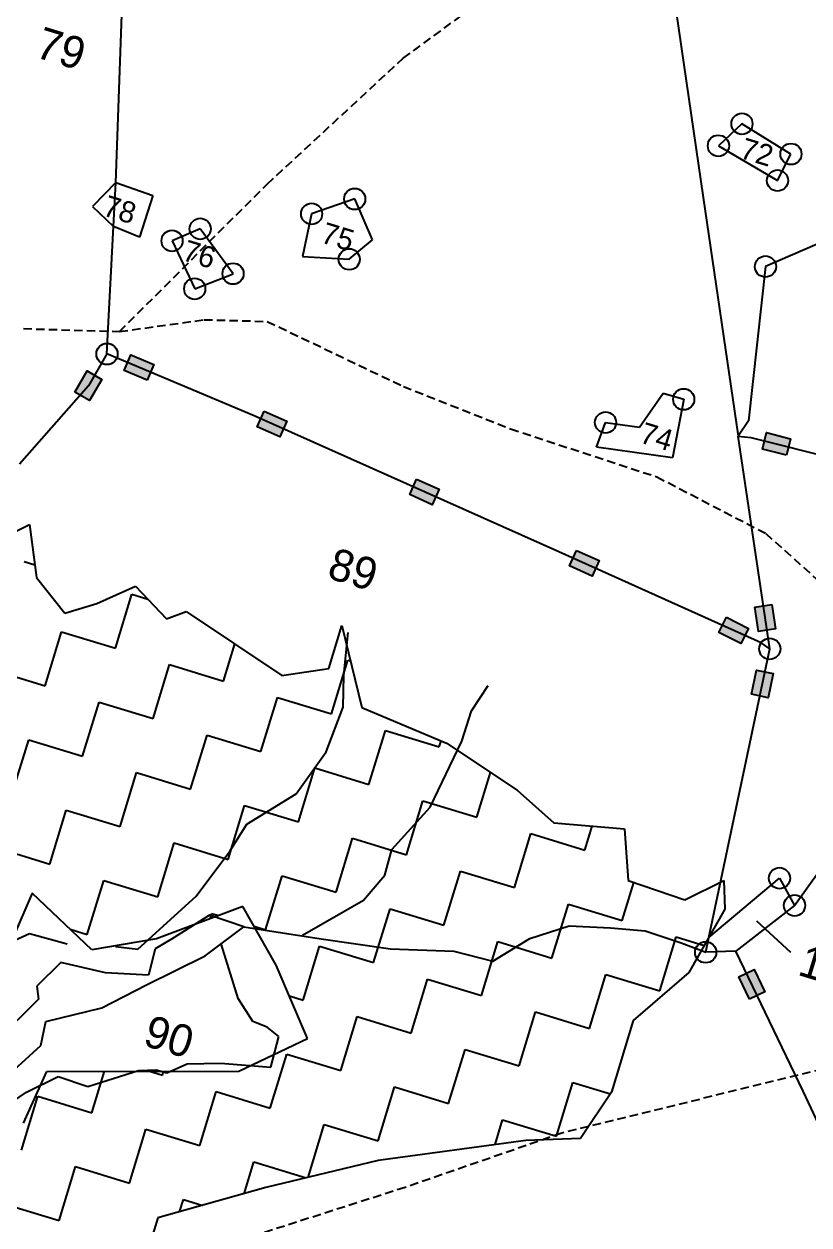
# Model space of a CAD drawing. Header units: metres. Extents: x 317586 to 322617, y 1862238 to 1866178.
# Drawn here: x 320211 to 320675, y 1863519 to 1864229 of the extents above; entities that cross this region are included whole.
import ezdxf

# ---------------------------------------------------------------- set-up
doc = ezdxf.new("R2010")
doc.units = ezdxf.units.M
doc.linetypes.add('DASHED', pattern=[0.75, 0.5, -0.25])
for name, color, linetype in [('LINE_FOOTPATH', 1, 'DASHED'), ('LINE_WATER', 4, 'Continuous'), ('POLY_HATCH', 12, 'Continuous'), ('POLY_PARCEL', 6, 'Continuous'), ('POLY_WATER', 4, 'Continuous'), ('TEXT_PARCEL', 7, 'Continuous')]:
    doc.layers.add(name, color=color, linetype=linetype)
doc.styles.get("Standard").update_dxf_attribs({"font": 'simplex.shx'})
doc.styles.add('TEXT_MAP', font='')
doc.styles.get('TEXT_MAP').set_extended_font_data('Kruti Dev 050')
doc.dimstyles.get("Standard").update_dxf_attribs({"dimtxt": 0.18, "dimasz": 0.18, "dimexe": 0.18, "dimexo": 0.0625, "dimgap": 0.09, "dimtad": 0, "dimtih": 1, "dimtoh": 1, "dimdec": 4, "dimzin": 0, "dimdsep": 46, "dimtxsty": 'Standard', "dimcen": 0.09, "dimadec": 0, "dimazin": 0, "dimtfac": 1, "dimtdec": 4, "dimtofl": 0, "dimtmove": 0, "dimatfit": 3, "dimfxl": 1, "dimtolj": 1, "dimtzin": 0, "dimarcsym": 0})

msp = doc.modelspace()

# ---------------------------------------------------------------- hatches: boundary and pattern name
for points in [[(320273.99, 1864033.83), (320270.07, 1864024.51), (320283.55, 1864018.83), (320287.47, 1864028.15)], [(320256.86, 1864019.3), (320248.15, 1864024.43), (320240.74, 1864011.82), (320249.45, 1864006.7)], [(320362.03, 1863985.36), (320366.15, 1863994.59), (320352.8, 1864000.55), (320348.68, 1863991.31)], [(320649.76, 1863987.78), (320647.29, 1863977.97), (320661.47, 1863974.41), (320663.94, 1863984.21)], [(320452.12, 1863945.16), (320456.24, 1863954.4), (320442.89, 1863960.36), (320438.77, 1863951.12)], [(320546.6, 1863902.94), (320550.75, 1863912.16), (320537.41, 1863918.16), (320533.27, 1863908.93)], [(320645.01, 1863870.18), (320655.01, 1863871.67), (320652.86, 1863886.13), (320642.86, 1863884.64)], [(320634.57, 1863862.98), (320639.17, 1863871.99), (320626.15, 1863878.64), (320621.55, 1863869.64)], [(320653.72, 1863845.28), (320643.82, 1863847.37), (320640.81, 1863833.07), (320650.7, 1863830.98)], [(320642.42, 1863670.31), (320633.3, 1863665.93), (320639.62, 1863652.75), (320648.74, 1863657.12)]]:
    msp.add_hatch(color=256).paths.add_polyline_path(points)

# ---------------------------------------------------------------- linework, layer by layer
for points in [[(320283.55, 1864018.83), (320270.07, 1864024.51), (320273.99, 1864033.83), (320287.47, 1864028.15)], [(320240.74, 1864011.82), (320248.15, 1864024.43), (320256.86, 1864019.3), (320249.45, 1864006.7)], [(320352.8, 1864000.55), (320366.15, 1863994.59), (320362.03, 1863985.36), (320348.68, 1863991.31)], [(320661.47, 1863974.41), (320647.29, 1863977.97), (320649.76, 1863987.78), (320663.94, 1863984.21)], [(320442.89, 1863960.36), (320456.24, 1863954.4), (320452.12, 1863945.16), (320438.77, 1863951.12)], [(320537.41, 1863918.16), (320550.75, 1863912.16), (320546.6, 1863902.94), (320533.27, 1863908.93)], [(320652.86, 1863886.13), (320655.01, 1863871.67), (320645.01, 1863870.18), (320642.86, 1863884.64)], [(320626.15, 1863878.64), (320639.17, 1863871.99), (320634.57, 1863862.98), (320621.55, 1863869.64)], [(320640.81, 1863833.07), (320643.82, 1863847.37), (320653.72, 1863845.28), (320650.7, 1863830.98)], [(320639.62, 1863652.75), (320633.3, 1863665.93), (320642.42, 1863670.31), (320648.74, 1863657.12)]]:
    msp.add_lwpolyline(points, close=True)
for centre in [(320635.2, 1864170.41), (320621.29, 1864157.46), (320664.17, 1864152.54), (320656.22, 1864136.86), (320406.28, 1864125.97), (320380.79, 1864117.2), (320314.92, 1864108.33), (320298.3, 1864101.24), (320403.02, 1864090.32), (320334.35, 1864081.78), (320649.11, 1864086.01), (320311.68, 1864072.87), (320259.82, 1864034.31), (320600.79, 1864007.5), (320554.57, 1863993.78), (320651.65, 1863859.94), (320657.39, 1863724.27), (320666.31, 1863708.16), (320613.77, 1863680.47)]:
    msp.add_circle(centre, 6.26)
at = {"layer": 'LINE_FOOTPATH', "ltscale": 10}
for p, q in [((320434.95, 1864209.21), (320555.14, 1864297.31)), ((320354.56, 1864134.83), (320434.95, 1864209.21)), ((320267.25, 1864047.58), (320354.56, 1864134.83)), ((320267.25, 1864047.58), (320317.22, 1864054.55)), ((320317.22, 1864054.55), (320354.58, 1864053.55)), ((320354.58, 1864053.55), (320435.04, 1864015.08)), ((320210.39, 1864049.3), (320267.25, 1864047.58)), ((320435.04, 1864015.08), (320498.44, 1863989.99)), ((320498.44, 1863989.99), (320584.84, 1863961.68)), ((320584.84, 1863961.68), (320649.24, 1863928.2)), ((320649.24, 1863928.2), (320714.29, 1863869.8)), ((320719.27, 1863620.35), (320528.8, 1863573.51)), ((320528.8, 1863573.51), (320436.18, 1863541.43)), ((320436.18, 1863541.43), (320338.55, 1863510.13))]:
    msp.add_line(p, q, dxfattribs=at)
at = {"layer": 'LINE_WATER'}
for p, q in [((320399.93, 1863844.18), (320402.43, 1863869.61)), ((320399.45, 1863825.39), (320399.93, 1863844.18)), ((320475.4, 1863823.2), (320485.25, 1863838.33)), ((320389.4, 1863799.04), (320399.45, 1863825.39)), ((320469.53, 1863805.25), (320475.4, 1863823.2)), ((320450.79, 1863766.23), (320469.53, 1863805.25)), ((320371.75, 1863774.2), (320389.4, 1863799.04)), ((320342.45, 1863756.13), (320371.75, 1863774.2)), ((320428.26, 1863741.27), (320450.79, 1863766.23)), ((320332.38, 1863740.26), (320342.45, 1863756.13)), ((320312.58, 1863713.66), (320332.38, 1863740.26)), ((320424.02, 1863726.04), (320428.26, 1863741.27)), ((320411.48, 1863711.33), (320424.02, 1863726.04)), ((320666.31, 1863708.16), (320681.18, 1863729.09)), ((320278.01, 1863682.29), (320312.58, 1863713.66)), ((320375.49, 1863690.55), (320411.48, 1863711.33)), ((320198.9, 1863684.61), (320213.98, 1863691.61)), ((320213.98, 1863691.61), (320236.2, 1863685.36)), ((320264.79, 1863683.9), (320278.01, 1863682.29))]:
    msp.add_line(p, q, dxfattribs=at)
at = {"layer": 'POLY_HATCH'}
for p, q in [((320189.47, 1863921.28), (320213.92, 1863933.42)), ((320213.92, 1863933.42), (320218.24, 1863902.15)), ((320218.24, 1863902.15), (320234.85, 1863880.95)), ((320253.89, 1863886.67), (320276.65, 1863897.02)), ((320276.65, 1863897.02), (320294.96, 1863877.62)), ((320234.85, 1863880.95), (320253.89, 1863886.67)), ((320294.96, 1863877.62), (320306.71, 1863882.1)), ((320306.71, 1863882.1), (320363.19, 1863844.15)), ((320391, 1863848.36), (320398.71, 1863873.66)), ((320398.71, 1863873.66), (320410.46, 1863825.14)), ((320363.19, 1863844.15), (320391, 1863848.36)), ((320410.46, 1863825.14), (320460.57, 1863804.12)), ((320460.57, 1863804.12), (320502.29, 1863776.24)), ((320502.29, 1863776.24), (320524.08, 1863756.93)), ((320524.08, 1863756.93), (320565.7, 1863753.47)), ((320565.7, 1863753.47), (320567.9, 1863722.83)), ((320567.9, 1863722.83), (320601.36, 1863711.49)), ((320601.36, 1863711.49), (320624.44, 1863722.89)), ((320624.44, 1863722.89), (320625.12, 1863705.97)), ((320215.62, 1863715.33), (320200.1, 1863679.29)), ((320250.79, 1863681.97), (320215.62, 1863715.33)), ((320340.21, 1863707.57), (320289.04, 1863688.44)), ((320359.88, 1863672.89), (320340.21, 1863707.57)), ((320625.12, 1863705.97), (320603.8, 1863668.49)), ((320289.04, 1863688.44), (320250.79, 1863681.97)), ((320378.4, 1863629.5), (320359.88, 1863672.89)), ((320603.8, 1863668.49), (320570.91, 1863640.02)), ((320570.91, 1863640.02), (320558.03, 1863597.76)), ((320337.74, 1863610.18), (320378.4, 1863629.5)), ((320210.5, 1863579.48), (320224.33, 1863610)), ((320224.33, 1863610), (320337.74, 1863610.18)), ((320558.03, 1863597.76), (320539.77, 1863570.34)), ((320507.5, 1863569.17), (320420.23, 1863557.28)), ((320539.77, 1863570.34), (320507.5, 1863569.17)), ((320420.23, 1863557.28), (320353.71, 1863541.26)), ((320353.71, 1863541.26), (320289.91, 1863523.31)), ((320289.91, 1863523.31), (320285.62, 1863509.22))]:
    msp.add_line(p, q, dxfattribs=at)
at = {"layer": 'POLY_HATCH', "linetype": 'Continuous'}
for p, q in [((320210.77, 1863911.63), (320217.2, 1863909.67)), ((320264.87, 1863860.28), (320274.59, 1863892.18)), ((320274.59, 1863892.18), (320283.89, 1863889.35)), ((320223.24, 1863838.09), (320232.96, 1863870)), ((320232.96, 1863870), (320264.87, 1863860.28)), ((320328.68, 1863840.84), (320335.38, 1863862.84)), ((320392.49, 1863821.39), (320402.21, 1863853.3)), ((320402.21, 1863853.3), (320403.76, 1863852.83)), ((320191.33, 1863847.81), (320223.24, 1863838.09)), ((320287.05, 1863818.65), (320296.77, 1863850.56)), ((320296.77, 1863850.56), (320328.68, 1863840.84)), ((320350.86, 1863799.21), (320360.58, 1863831.12)), ((320360.58, 1863831.12), (320392.49, 1863821.39)), ((320245.42, 1863796.47), (320255.14, 1863828.37)), ((320255.14, 1863828.37), (320287.05, 1863818.65)), ((320414.67, 1863779.77), (320424.39, 1863811.67)), ((320424.39, 1863811.67), (320456.3, 1863801.95)), ((320203.8, 1863774.28), (320213.52, 1863806.19)), ((320213.52, 1863806.19), (320245.42, 1863796.47)), ((320309.24, 1863777.02), (320318.96, 1863808.93)), ((320318.96, 1863808.93), (320350.86, 1863799.21)), ((320456.3, 1863801.95), (320457.37, 1863805.46)), ((320373.05, 1863757.58), (320382.77, 1863789.49)), ((320382.77, 1863789.49), (320414.67, 1863779.77)), ((320267.61, 1863754.84), (320277.33, 1863786.75)), ((320277.33, 1863786.75), (320309.24, 1863777.02)), ((320478.49, 1863760.33), (320486.54, 1863786.76)), ((320331.42, 1863735.4), (320341.14, 1863767.3)), ((320341.14, 1863767.3), (320373.05, 1863757.58)), ((320436.86, 1863738.14), (320446.58, 1863770.05)), ((320446.58, 1863770.05), (320478.49, 1863760.33)), ((320225.98, 1863732.65), (320235.7, 1863764.56)), ((320235.7, 1863764.56), (320267.61, 1863754.84)), ((320542.3, 1863740.88), (320546.61, 1863755.05)), ((320395.23, 1863715.96), (320404.95, 1863747.86)), ((320404.95, 1863747.86), (320436.86, 1863738.14)), ((320500.67, 1863718.7), (320510.39, 1863750.61)), ((320510.39, 1863750.61), (320542.3, 1863740.88)), ((320194.08, 1863742.37), (320225.98, 1863732.65)), ((320289.79, 1863713.21), (320299.51, 1863745.12)), ((320299.51, 1863745.12), (320331.42, 1863735.4)), ((320353.61, 1863693.77), (320363.33, 1863725.68)), ((320363.33, 1863725.68), (320395.23, 1863715.96)), ((320459.04, 1863696.51), (320468.76, 1863728.42)), ((320468.76, 1863728.42), (320500.67, 1863718.7)), ((320248.17, 1863691.03), (320257.89, 1863722.93)), ((320257.89, 1863722.93), (320289.79, 1863713.21)), ((320564.48, 1863699.26), (320571.31, 1863721.68)), ((320320.72, 1863700.28), (320321.7, 1863703.49)), ((320321.7, 1863703.49), (320325.89, 1863702.22)), ((320417.42, 1863674.33), (320427.14, 1863706.24)), ((320427.14, 1863706.24), (320459.04, 1863696.51)), ((320522.86, 1863677.07), (320532.58, 1863708.98)), ((320532.58, 1863708.98), (320564.48, 1863699.26)), ((320346.88, 1863695.82), (320353.61, 1863693.77)), ((320237.97, 1863694.14), (320248.17, 1863691.03)), ((320586.67, 1863657.63), (320596.39, 1863689.54)), ((320596.39, 1863689.54), (320612.91, 1863684.5)), ((320375.79, 1863652.14), (320385.51, 1863684.05)), ((320385.51, 1863684.05), (320417.42, 1863674.33)), ((320481.23, 1863654.89), (320490.95, 1863686.79)), ((320490.95, 1863686.79), (320522.86, 1863677.07)), ((320439.6, 1863632.7), (320449.32, 1863664.61)), ((320449.32, 1863664.61), (320481.23, 1863654.89)), ((320545.04, 1863635.45), (320554.76, 1863667.35)), ((320554.76, 1863667.35), (320586.67, 1863657.63)), ((320367.68, 1863654.62), (320375.79, 1863652.14)), ((320397.98, 1863610.52), (320407.7, 1863642.42)), ((320407.7, 1863642.42), (320439.6, 1863632.7)), ((320503.41, 1863613.26), (320513.13, 1863645.17)), ((320513.13, 1863645.17), (320545.04, 1863635.45)), ((320356.35, 1863588.33), (320366.07, 1863620.24)), ((320366.07, 1863620.24), (320397.98, 1863610.52)), ((320461.79, 1863591.08), (320471.51, 1863622.98)), ((320471.51, 1863622.98), (320503.41, 1863613.26)), ((320250.91, 1863585.59), (320258.36, 1863610.05)), ((320284.93, 1863610.09), (320292.54, 1863607.77)), ((320292.54, 1863607.77), (320293.25, 1863610.11)), ((320525.6, 1863571.63), (320535.32, 1863603.54)), ((320535.32, 1863603.54), (320557.4, 1863596.81)), ((320314.72, 1863566.15), (320324.44, 1863598.05)), ((320324.44, 1863598.05), (320356.35, 1863588.33)), ((320420.16, 1863568.89), (320429.88, 1863600.8)), ((320429.88, 1863600.8), (320461.79, 1863591.08)), ((320209.28, 1863563.4), (320219, 1863595.31)), ((320219, 1863595.31), (320250.91, 1863585.59)), ((320273.1, 1863543.96), (320282.82, 1863575.87)), ((320282.82, 1863575.87), (320314.72, 1863566.15)), ((320378.71, 1863547.28), (320388.25, 1863578.61)), ((320388.25, 1863578.61), (320420.16, 1863568.89)), ((320489.22, 1863566.68), (320493.69, 1863581.36)), ((320493.69, 1863581.36), (320525.6, 1863571.63)), ((320340.91, 1863537.65), (320346.63, 1863556.43)), ((320346.63, 1863556.43), (320377.57, 1863547)), ((320231.47, 1863521.78), (320241.19, 1863553.68)), ((320241.19, 1863553.68), (320273.1, 1863543.96)), ((320302.77, 1863526.93), (320305, 1863534.24)), ((320305, 1863534.24), (320316.42, 1863530.76)), ((320199.56, 1863531.5), (320231.47, 1863521.78))]:
    msp.add_line(p, q, dxfattribs=at)
at = {"layer": 'POLY_PARCEL'}
for p, q in [((320265.04, 1864135.73), (320270.32, 1864281.74)), ((320592.51, 1864262), (320612.19, 1864126.93)), ((320635.2, 1864170.41), (320621.29, 1864157.46)), ((320664.17, 1864152.54), (320635.2, 1864170.41)), ((320621.29, 1864157.46), (320656.22, 1864136.86)), ((320656.22, 1864136.86), (320664.17, 1864152.54)), ((320265.04, 1864135.73), (320251.17, 1864121.56)), ((320263.74, 1864109.77), (320265.04, 1864135.73)), ((320265.04, 1864135.73), (320286.98, 1864128.07)), ((320286.98, 1864128.07), (320279.02, 1864103.45)), ((320406.28, 1864125.97), (320380.79, 1864117.2)), ((320416.79, 1864101.76), (320406.28, 1864125.97)), ((320612.19, 1864126.93), (320632.91, 1863985.75)), ((320251.17, 1864121.56), (320263.74, 1864109.77)), ((320380.79, 1864117.2), (320375.36, 1864092.04)), ((320259.82, 1864034.31), (320263.74, 1864109.77)), ((320279.02, 1864103.45), (320263.74, 1864109.77)), ((320314.92, 1864108.33), (320298.3, 1864101.24)), ((320334.35, 1864081.78), (320314.92, 1864108.33)), ((320298.3, 1864101.24), (320311.68, 1864072.87)), ((320403.02, 1864090.32), (320416.79, 1864101.76)), ((320686.93, 1864102.33), (320649.11, 1864086.01)), ((320375.36, 1864092.04), (320403.02, 1864090.32)), ((320311.68, 1864072.87), (320334.35, 1864081.78)), ((320649.11, 1864086.01), (320639.17, 1863994.71)), ((320259.82, 1864034.31), (320248.8, 1864015.56)), ((320346.86, 1863997.66), (320259.82, 1864034.31)), ((320248.8, 1864015.56), (320208.05, 1863969.23)), ((320574.59, 1863991.01), (320588.61, 1864011.21)), ((320588.61, 1864011.21), (320600.79, 1864007.5)), ((320600.79, 1864007.5), (320594.2, 1863972.95)), ((320526.9, 1863917.34), (320346.86, 1863997.66)), ((320639.17, 1863994.71), (320632.91, 1863985.75)), ((320549.19, 1863979.11), (320554.57, 1863993.78)), ((320554.57, 1863993.78), (320574.59, 1863991.01)), ((320651.65, 1863859.94), (320632.91, 1863985.75)), ((320632.91, 1863985.75), (320640.47, 1863984.9)), ((320640.47, 1863984.9), (320705.59, 1863968.53)), ((320594.2, 1863972.95), (320549.19, 1863979.11)), ((320646.64, 1863863.49), (320526.9, 1863917.34)), ((320615.61, 1863689.19), (320651.65, 1863859.94)), ((320651.65, 1863859.94), (320646.64, 1863863.49)), ((320615.61, 1863689.19), (320657.39, 1863724.27)), ((320657.39, 1863724.27), (320666.31, 1863708.16)), ((320666.31, 1863708.16), (320631.63, 1863681.11)), ((320509.77, 1863688.7), (320533.12, 1863696.17)), ((320533.12, 1863696.17), (320557.54, 1863694.97)), ((320340.66, 1863695.45), (320386.44, 1863688.33)), ((320557.54, 1863694.97), (320578.06, 1863693.12)), ((320578.06, 1863693.12), (320599.27, 1863685.96)), ((320613.77, 1863680.47), (320615.61, 1863689.19)), ((320337.47, 1863653.03), (320327.3, 1863685.4)), ((320386.44, 1863688.33), (320427.52, 1863682.52)), ((320427.52, 1863682.52), (320464.84, 1863681.1)), ((320487.84, 1863675.25), (320509.77, 1863688.7)), ((320599.27, 1863685.96), (320613.77, 1863680.47)), ((320464.84, 1863681.1), (320487.84, 1863675.25)), ((320631.63, 1863681.11), (320613.77, 1863680.47)), ((320671.38, 1863598.24), (320631.63, 1863681.11)), ((320346.1, 1863639.53), (320337.47, 1863653.03)), ((320354.59, 1863636.25), (320346.1, 1863639.53)), ((320361.47, 1863630.68), (320354.59, 1863636.25)), ((320356.62, 1863612.49), (320361.47, 1863630.68)), ((320248.44, 1863601.02), (320278.46, 1863610.62)), ((320278.46, 1863610.62), (320288.96, 1863610.89)), ((320288.96, 1863610.89), (320295.17, 1863609.23)), ((320295.17, 1863609.23), (320307.23, 1863614.58)), ((320307.23, 1863614.58), (320326.98, 1863614.81)), ((320326.98, 1863614.81), (320356.62, 1863612.49)), ((320212.22, 1863597.71), (320231.04, 1863607.02)), ((320231.04, 1863607.02), (320248.44, 1863601.02)), ((320188.54, 1863581.56), (320212.22, 1863597.71)), ((320734.57, 1863463.68), (320671.38, 1863598.24))]:
    msp.add_line(p, q, dxfattribs=at)
at = {"layer": 'POLY_WATER'}
for p, q in [((320320.49, 1863702.49), (320298, 1863688.24)), ((320340.66, 1863695.45), (320320.49, 1863702.49)), ((320327.3, 1863685.4), (320340.66, 1863695.45)), ((320288.25, 1863682.59), (320284.34, 1863666.83)), ((320298, 1863688.24), (320288.25, 1863682.59)), ((320317.89, 1863678.31), (320327.3, 1863685.4)), ((320283.23, 1863661.23), (320317.89, 1863678.31)), ((320232.47, 1863674.32), (320218.43, 1863660.46)), ((320258.91, 1863668.34), (320232.47, 1863674.32)), ((320284.34, 1863666.83), (320258.91, 1863668.34)), ((320218.43, 1863660.46), (320219.35, 1863652.75)), ((320256.76, 1863647.59), (320283.23, 1863661.23)), ((320219.35, 1863652.75), (320192.5, 1863626.15)), ((320223.66, 1863639.55), (320256.76, 1863647.59)), ((320220.8, 1863625.26), (320223.66, 1863639.55)), ((320195.82, 1863602.85), (320220.8, 1863625.26))]:
    msp.add_line(p, q, dxfattribs=at)

# ---------------------------------------------------------------- texts
at = {"layer": 'TEXT_PARCEL', "style": 'TEXT_MAP'}
for s, height, p in [('79', 18.909, (320216.53, 1864210.09)), ('72', 12.606, (320633.3, 1864150.38)), ('78', 12.606, (320256.65, 1864116.42)), ('75', 12.606, (320385.54, 1864100.4)), ('76', 12.606, (320303.61, 1864090)), ('74', 12.606, (320574.03, 1863982.15)), ('89', 18.909, (320389.2, 1863902.06)), ('104', 18.909, (320667.43, 1863667.29)), ('90', 18.909, (320280.37, 1863625.65))]:
    msp.add_text(s, height=height, rotation=343.0555, dxfattribs=at).set_placement(p)

# ---------------------------------------------------------------- leaders
msp.add_leader([(320664.07, 1863680.4), (320644.04, 1863698.83)], dimstyle='Standard', override={"dimtxt": 2.5, "dimasz": 2.5, "dimexe": 1.25, "dimexo": 0.625, "dimgap": 0.625, "dimtad": 1, "dimtih": 0, "dimtoh": 0, "dimzin": 8, "dimcen": 2.5, "dimtofl": 1})

doc.saveas('drawing.dxf')
